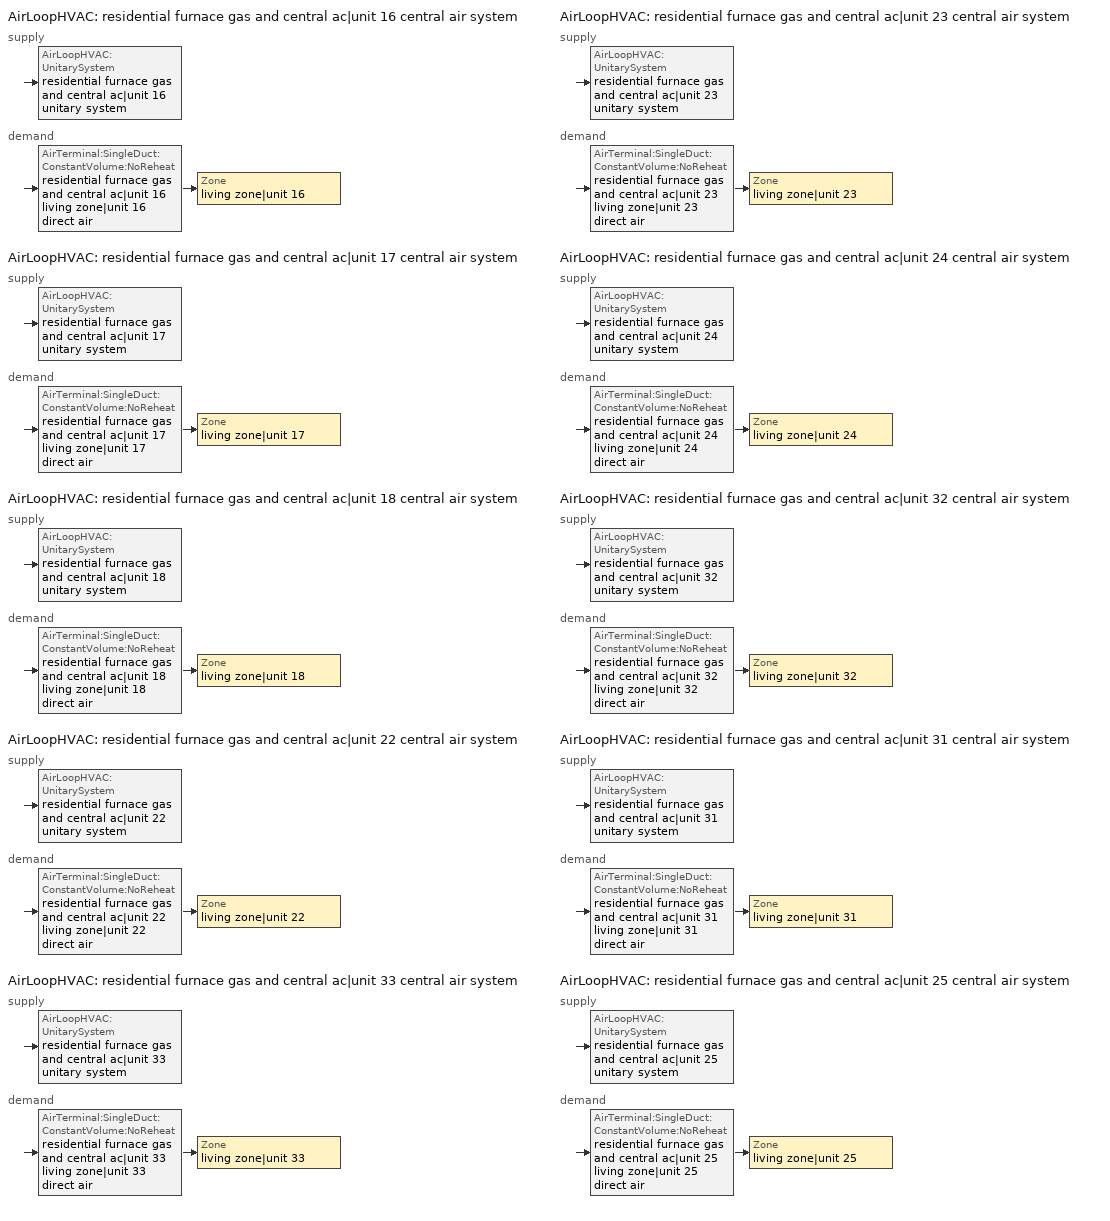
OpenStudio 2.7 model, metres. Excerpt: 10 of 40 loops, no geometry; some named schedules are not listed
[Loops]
AirLoopHVAC 'residential furnace gas and central ac|unit 16 central air system'
 supply: AirLoopHVAC:UnitarySystem 'residential furnace gas and central ac|unit 16 unitary system'
 demand: AirTerminal:SingleDuct:ConstantVolume:NoReheat 'residential furnace gas and central ac|unit 16 living zone|unit 16 direct air' > Zone 'living zone|unit 16'
AirLoopHVAC 'residential furnace gas and central ac|unit 17 central air system'
 supply: AirLoopHVAC:UnitarySystem 'residential furnace gas and central ac|unit 17 unitary system'
 demand: AirTerminal:SingleDuct:ConstantVolume:NoReheat 'residential furnace gas and central ac|unit 17 living zone|unit 17 direct air' > Zone 'living zone|unit 17'
AirLoopHVAC 'residential furnace gas and central ac|unit 18 central air system'
 supply: AirLoopHVAC:UnitarySystem 'residential furnace gas and central ac|unit 18 unitary system'
 demand: AirTerminal:SingleDuct:ConstantVolume:NoReheat 'residential furnace gas and central ac|unit 18 living zone|unit 18 direct air' > Zone 'living zone|unit 18'
AirLoopHVAC 'residential furnace gas and central ac|unit 22 central air system'
 supply: AirLoopHVAC:UnitarySystem 'residential furnace gas and central ac|unit 22 unitary system'
 demand: AirTerminal:SingleDuct:ConstantVolume:NoReheat 'residential furnace gas and central ac|unit 22 living zone|unit 22 direct air' > Zone 'living zone|unit 22'
AirLoopHVAC 'residential furnace gas and central ac|unit 33 central air system'
 supply: AirLoopHVAC:UnitarySystem 'residential furnace gas and central ac|unit 33 unitary system'
 demand: AirTerminal:SingleDuct:ConstantVolume:NoReheat 'residential furnace gas and central ac|unit 33 living zone|unit 33 direct air' > Zone 'living zone|unit 33'
AirLoopHVAC 'residential furnace gas and central ac|unit 23 central air system'
 supply: AirLoopHVAC:UnitarySystem 'residential furnace gas and central ac|unit 23 unitary system'
 demand: AirTerminal:SingleDuct:ConstantVolume:NoReheat 'residential furnace gas and central ac|unit 23 living zone|unit 23 direct air' > Zone 'living zone|unit 23'
AirLoopHVAC 'residential furnace gas and central ac|unit 24 central air system'
 supply: AirLoopHVAC:UnitarySystem 'residential furnace gas and central ac|unit 24 unitary system'
 demand: AirTerminal:SingleDuct:ConstantVolume:NoReheat 'residential furnace gas and central ac|unit 24 living zone|unit 24 direct air' > Zone 'living zone|unit 24'
AirLoopHVAC 'residential furnace gas and central ac|unit 32 central air system'
 supply: AirLoopHVAC:UnitarySystem 'residential furnace gas and central ac|unit 32 unitary system'
 demand: AirTerminal:SingleDuct:ConstantVolume:NoReheat 'residential furnace gas and central ac|unit 32 living zone|unit 32 direct air' > Zone 'living zone|unit 32'
AirLoopHVAC 'residential furnace gas and central ac|unit 31 central air system'
 supply: AirLoopHVAC:UnitarySystem 'residential furnace gas and central ac|unit 31 unitary system'
 demand: AirTerminal:SingleDuct:ConstantVolume:NoReheat 'residential furnace gas and central ac|unit 31 living zone|unit 31 direct air' > Zone 'living zone|unit 31'
AirLoopHVAC 'residential furnace gas and central ac|unit 25 central air system'
 supply: AirLoopHVAC:UnitarySystem 'residential furnace gas and central ac|unit 25 unitary system'
 demand: AirTerminal:SingleDuct:ConstantVolume:NoReheat 'residential furnace gas and central ac|unit 25 living zone|unit 25 direct air' > Zone 'living zone|unit 25'
[Sizing:Zone] Zone Cooling Design Supply Air Temperature Input Method=SupplyAirTemperature; Zone Cooling Design Supply Air Temperature {C}=14; Zone Cooling Design Supply Air Temperature Difference {deltaC}=11.11; Zone Heating Design Supply Air Temperature Input Method=SupplyAirTemperature; Zone Heating Design Supply Air Temperature {C}=40; Zone Heating Design Supply Air Temperature Difference {deltaC}=11.11; Zone Cooling Design Supply Air Humidity Ratio {kg-H2O/kg-air}=0.0085; Zone Heating Design Supply Air Humidity Ratio {kg-H2O/kg-air}=0.008; Cooling Design Air Flow Method=DesignDay; Heating Design Air Flow Method=DesignDay; Account for Dedicated Outdoor Air System=No; Dedicated Outdoor Air System Control Strategy=NeutralSupplyAir; Dedicated Outdoor Air Low Setpoint Temperature for Design {C}=autosize; Dedicated Outdoor Air High Setpoint Temperature for Design {C}=autosize
living zone|unit 16; living zone|unit 17; living zone|unit 18; living zone|unit 22; living zone|unit 23; living zone|unit 24; living zone|unit 25; living zone|unit 31; living zone|unit 32; living zone|unit 33
[Zone equipment]
living zone|unit 16: residential furnace gas and central ac|unit 16 living zone|unit 16 direct air
living zone|unit 17: residential furnace gas and central ac|unit 17 living zone|unit 17 direct air
living zone|unit 18: residential furnace gas and central ac|unit 18 living zone|unit 18 direct air
living zone|unit 22: residential furnace gas and central ac|unit 22 living zone|unit 22 direct air
living zone|unit 23: residential furnace gas and central ac|unit 23 living zone|unit 23 direct air
living zone|unit 24: residential furnace gas and central ac|unit 24 living zone|unit 24 direct air
living zone|unit 25: residential furnace gas and central ac|unit 25 living zone|unit 25 direct air
living zone|unit 31: residential furnace gas and central ac|unit 31 living zone|unit 31 direct air
living zone|unit 32: residential furnace gas and central ac|unit 32 living zone|unit 32 direct air
living zone|unit 33: residential furnace gas and central ac|unit 33 living zone|unit 33 direct air
[Coil:Heating:Gas] Availability Schedule=residential heating season; Gas Burner Efficiency=0.78; Nominal Capacity {W}=AutoSize; Parasitic Electric Load {W}=76; Parasitic Gas Load {W}=0; Fuel Type=NaturalGas
residential furnace gas|unit 16 heating coil; residential furnace gas|unit 17 heating coil; residential furnace gas|unit 18 heating coil; residential furnace gas|unit 22 heating coil; residential furnace gas|unit 33 heating coil; residential furnace gas|unit 23 heating coil; residential furnace gas|unit 24 heating coil; residential furnace gas|unit 32 heating coil; residential furnace gas|unit 31 heating coil; residential furnace gas|unit 25 heating coil
[Coil:Cooling:DX:SingleSpeed] Availability Schedule=residential cooling season; Rated Total Cooling Capacity {W}=autosize; Rated Sensible Heat Ratio=0.740403; Rated COP {W/W}=3.95054; Rated Air Flow Rate {m3/s}=autosize; Rated Evaporator Fan Power Per Volume Flow Rate {W/(m3/s)}=773.391; Nominal Time for Condensate Removal to Begin {s}=1000; Ratio of Initial Moisture Evaporation Rate and Steady State Latent Capacity=1.5; Maximum Cycling Rate {cycles/hr}=3; Latent Capacity Time Constant {s}=45; Condenser Type=AirCooled; Evaporative Condenser Effectiveness=0; Evaporative Condenser Air Flow Rate {m3/s}=Autosize; Evaporative Condenser Pump Rated Power Consumption {W}=Autosize; Crankcase Heater Capacity {W}=0; Maximum Outdoor Dry-Bulb Temperature for Crankcase Heater Operation {C}=12.7778; Basin Heater Capacity {W/K}=0; Basin Heater Setpoint Temperature {C}=10
Name | Total Cooling Capacity Function of Temperature Curve | Total Cooling Capacity Function of Flow Fraction Curve | Energy Input Ratio Function of Temperature Curve | Energy Input Ratio Function of Flow Fraction Curve | Part Load Fraction Correlation Curve
residential central ac|unit 16 cooling coil | Cool-Cap-fT1 20 | Cool-Cap-fFF1 20 | Cool-EIR-fT1 20 | Cool-EIR-fFF1 20 | Cool-PLF-fPLR1 20
residential central ac|unit 17 cooling coil | Cool-Cap-fT1 21 | Cool-Cap-fFF1 21 | Cool-EIR-fT1 21 | Cool-EIR-fFF1 21 | Cool-PLF-fPLR1 21
residential central ac|unit 18 cooling coil | Cool-Cap-fT1 22 | Cool-Cap-fFF1 22 | Cool-EIR-fT1 22 | Cool-EIR-fFF1 22 | Cool-PLF-fPLR1 22
residential central ac|unit 22 cooling coil | Cool-Cap-fT1 23 | Cool-Cap-fFF1 23 | Cool-EIR-fT1 23 | Cool-EIR-fFF1 23 | Cool-PLF-fPLR1 23
residential central ac|unit 33 cooling coil | Cool-Cap-fT1 24 | Cool-Cap-fFF1 24 | Cool-EIR-fT1 24 | Cool-EIR-fFF1 24 | Cool-PLF-fPLR1 24
residential central ac|unit 23 cooling coil | Cool-Cap-fT1 25 | Cool-Cap-fFF1 25 | Cool-EIR-fT1 25 | Cool-EIR-fFF1 25 | Cool-PLF-fPLR1 25
residential central ac|unit 24 cooling coil | Cool-Cap-fT1 26 | Cool-Cap-fFF1 26 | Cool-EIR-fT1 26 | Cool-EIR-fFF1 26 | Cool-PLF-fPLR1 26
residential central ac|unit 32 cooling coil | Cool-Cap-fT1 27 | Cool-Cap-fFF1 27 | Cool-EIR-fT1 27 | Cool-EIR-fFF1 27 | Cool-PLF-fPLR1 27
residential central ac|unit 31 cooling coil | Cool-Cap-fT1 28 | Cool-Cap-fFF1 28 | Cool-EIR-fT1 28 | Cool-EIR-fFF1 28 | Cool-PLF-fPLR1 28
residential central ac|unit 25 cooling coil | Cool-Cap-fT1 29 | Cool-Cap-fFF1 29 | Cool-EIR-fT1 29 | Cool-EIR-fFF1 29 | Cool-PLF-fPLR1 29
[Fan:OnOff] Availability Schedule=Always On Discrete; Fan Total Efficiency=0.75; Pressure Rise {Pa}=794.58; Maximum Flow Rate {m3/s}=autosize; Motor Efficiency=1; Motor In Airstream Fraction=1
Name | Fan Power Ratio Function of Speed Ratio Curve | Fan Efficiency Ratio Function of Speed Ratio Curve
residential furnace gas and central ac|unit 16 supply fan | Fan On Off Power Curve 60 | Fan On Off Efficiency Curve 60
residential furnace gas and central ac|unit 17 supply fan | Fan On Off Power Curve 61 | Fan On Off Efficiency Curve 61
residential furnace gas and central ac|unit 18 supply fan | Fan On Off Power Curve 62 | Fan On Off Efficiency Curve 62
residential furnace gas and central ac|unit 22 supply fan | Fan On Off Power Curve 63 | Fan On Off Efficiency Curve 63
residential furnace gas and central ac|unit 33 supply fan | Fan On Off Power Curve 64 | Fan On Off Efficiency Curve 64
residential furnace gas and central ac|unit 23 supply fan | Fan On Off Power Curve 65 | Fan On Off Efficiency Curve 65
residential furnace gas and central ac|unit 24 supply fan | Fan On Off Power Curve 66 | Fan On Off Efficiency Curve 66
residential furnace gas and central ac|unit 32 supply fan | Fan On Off Power Curve 67 | Fan On Off Efficiency Curve 67
residential furnace gas and central ac|unit 31 supply fan | Fan On Off Power Curve 68 | Fan On Off Efficiency Curve 68
residential furnace gas and central ac|unit 25 supply fan | Fan On Off Power Curve 69 | Fan On Off Efficiency Curve 69
[AirLoopHVAC:UnitarySystem] Control Type=Load; Dehumidification Control Type=None; Availability Schedule=Always On Discrete; Fan Placement=BlowThrough; Supply Air Fan Operating Mode Schedule=Always Off Discrete; DX Heating Coil Sizing Ratio=1; Use DOAS DX Cooling Coil=No; DOAS DX Cooling Coil Leaving Minimum Air Temperature {C}=2; Latent Load Control=SensibleOnlyLoadControl; Supply Air Flow Rate During Cooling Operation {m3/s}=autosize; Supply Air Flow Rate During Heating Operation {m3/s}=autosize; Supply Air Flow Rate When No Cooling or Heating is Required {m3/s}=0; Maximum Supply Air Temperature {C}=48.8889; Maximum Outdoor Dry-Bulb Temperature for Supplemental Heater Operation {C}=21; Maximum Cycling Rate {cycles/hr}=2.5; Heat Pump Time Constant {s}=60; Fraction of On-Cycle Power Use=0.01; Heat Pump Fan Delay Time {s}=60; Ancilliary On-Cycle Electric Power {W}=0; Ancilliary Off-Cycle Electric Power {W}=0
Name | Controlling Zone or Thermostat Location | Supply Fan | Heating Coil | Cooling Coil
residential furnace gas and central ac|unit 16 unitary system | living zone|unit 16 | residential furnace gas and central ac|unit 16 supply fan | residential furnace gas|unit 16 heating coil | residential central ac|unit 16 cooling coil
residential furnace gas and central ac|unit 17 unitary system | living zone|unit 17 | residential furnace gas and central ac|unit 17 supply fan | residential furnace gas|unit 17 heating coil | residential central ac|unit 17 cooling coil
residential furnace gas and central ac|unit 18 unitary system | living zone|unit 18 | residential furnace gas and central ac|unit 18 supply fan | residential furnace gas|unit 18 heating coil | residential central ac|unit 18 cooling coil
residential furnace gas and central ac|unit 22 unitary system | living zone|unit 22 | residential furnace gas and central ac|unit 22 supply fan | residential furnace gas|unit 22 heating coil | residential central ac|unit 22 cooling coil
residential furnace gas and central ac|unit 33 unitary system | living zone|unit 33 | residential furnace gas and central ac|unit 33 supply fan | residential furnace gas|unit 33 heating coil | residential central ac|unit 33 cooling coil
residential furnace gas and central ac|unit 23 unitary system | living zone|unit 23 | residential furnace gas and central ac|unit 23 supply fan | residential furnace gas|unit 23 heating coil | residential central ac|unit 23 cooling coil
residential furnace gas and central ac|unit 24 unitary system | living zone|unit 24 | residential furnace gas and central ac|unit 24 supply fan | residential furnace gas|unit 24 heating coil | residential central ac|unit 24 cooling coil
residential furnace gas and central ac|unit 32 unitary system | living zone|unit 32 | residential furnace gas and central ac|unit 32 supply fan | residential furnace gas|unit 32 heating coil | residential central ac|unit 32 cooling coil
residential furnace gas and central ac|unit 31 unitary system | living zone|unit 31 | residential furnace gas and central ac|unit 31 supply fan | residential furnace gas|unit 31 heating coil | residential central ac|unit 31 cooling coil
residential furnace gas and central ac|unit 25 unitary system | living zone|unit 25 | residential furnace gas and central ac|unit 25 supply fan | residential furnace gas|unit 25 heating coil | residential central ac|unit 25 cooling coil
[AirLoopHVAC] Availability Schedule=Always On Discrete; Design Supply Air Flow Rate {m3/s}=AutoSize
residential furnace gas and central ac|unit 16 central air system; residential furnace gas and central ac|unit 17 central air system; residential furnace gas and central ac|unit 18 central air system; residential furnace gas and central ac|unit 22 central air system; residential furnace gas and central ac|unit 33 central air system; residential furnace gas and central ac|unit 23 central air system; residential furnace gas and central ac|unit 24 central air system; residential furnace gas and central ac|unit 32 central air system; residential furnace gas and central ac|unit 31 central air system; residential furnace gas and central ac|unit 25 central air system
[Sizing:System] Type of Load to Size On=Sensible; Design Outdoor Air Flow Rate {m3/s}=Autosize; Central Heating Maximum System Air Flow Ratio=0.3; Preheat Design Temperature {C}=7; Preheat Design Humidity Ratio {kg-H2O/kg-Air}=0.008; Precool Design Temperature {C}=12.8; Precool Design Humidity Ratio {kg-H2O/kg-Air}=0.008; Central Cooling Design Supply Air Temperature {C}=12.8; Central Heating Design Supply Air Temperature {C}=16.7; Sizing Option=NonCoincident; 100% Outdoor Air in Cooling=Yes; 100% Outdoor Air in Heating=Yes; Central Cooling Design Supply Air Humidity Ratio {kg-H2O/kg-Air}=0.0085; Central Heating Design Supply Air Humidity Ratio {kg-H2O/kg-Air}=0.008; Cooling Design Air Flow Method=DesignDay; Cooling Design Air Flow Rate {m3/s}=0; Heating Design Air Flow Method=DesignDay; Heating Design Air Flow Rate {m3/s}=0; System Outdoor Air Method=ZoneSum; Zone Maximum Outdoor Air Fraction=1; Cooling Supply Air Flow Rate Per Floor Area {m3/s-m2}=0.00996765; Cooling Fraction of Autosized Cooling Supply Air Flow Rate=1; Cooling Supply Air Flow Rate Per Unit Cooling Capacity {m3/s-W}=3.94755e-05; Heating Supply Air Flow Rate Per Floor Area {m3/s-m2}=0.00996765; Heating Fraction of Autosized Heating Supply Air Flow Rate=1; Heating Fraction of Autosized Cooling Supply Air Flow Rate=1; Heating Supply Air Flow Rate Per Unit Heating Capacity {m3/s-W}=3.15882e-05; Cooling Design Capacity Method=CoolingDesignCapacity; Cooling Design Capacity {W}=autosize; Cooling Design Capacity Per Floor Area {W/m2}=234.7; Fraction of Autosized Cooling Design Capacity=1; Heating Design Capacity Method=HeatingDesignCapacity; Heating Design Capacity {W}=autosize; Heating Design Capacity Per Floor Area {W/m2}=157; Fraction of Autosized Heating Design Capacity=1; Central Cooling Capacity Control Method=OnOff
residential furnace gas and central ac|unit 16 central air system; residential furnace gas and central ac|unit 17 central air system; residential furnace gas and central ac|unit 18 central air system; residential furnace gas and central ac|unit 22 central air system; residential furnace gas and central ac|unit 33 central air system; residential furnace gas and central ac|unit 23 central air system; residential furnace gas and central ac|unit 24 central air system; residential furnace gas and central ac|unit 32 central air system; residential furnace gas and central ac|unit 31 central air system; residential furnace gas and central ac|unit 25 central air system
[AirTerminal:SingleDuct:ConstantVolume:NoReheat] Availability Schedule=Always On Discrete; Maximum Air Flow Rate {m3/s}=AutoSize
residential furnace gas and central ac|unit 16 living zone|unit 16 direct air; residential furnace gas and central ac|unit 17 living zone|unit 17 direct air; residential furnace gas and central ac|unit 18 living zone|unit 18 direct air; residential furnace gas and central ac|unit 22 living zone|unit 22 direct air; residential furnace gas and central ac|unit 33 living zone|unit 33 direct air; residential furnace gas and central ac|unit 23 living zone|unit 23 direct air; residential furnace gas and central ac|unit 24 living zone|unit 24 direct air; residential furnace gas and central ac|unit 32 living zone|unit 32 direct air; residential furnace gas and central ac|unit 31 living zone|unit 31 direct air; residential furnace gas and central ac|unit 25 living zone|unit 25 direct air
[Schedule:Constant]
Name | Value
Always On Discrete | 1
Always Off Discrete | 0
[Curve:Exponent] Coefficient1 Constant=1; Coefficient2 Constant=0; Coefficient3 Constant=0; Minimum Value of x=0; Maximum Value of x=1
Fan On Off Power Curve 60; Fan On Off Power Curve 61; Fan On Off Power Curve 62; Fan On Off Power Curve 63; Fan On Off Power Curve 64; Fan On Off Power Curve 65; Fan On Off Power Curve 66; Fan On Off Power Curve 67; Fan On Off Power Curve 68; Fan On Off Power Curve 69
[Curve:Cubic] Coefficient1 Constant=1; Coefficient2 x=0; Coefficient3 x**2=0; Coefficient4 x**3=0; Minimum Value of x=0; Maximum Value of x=1
Fan On Off Efficiency Curve 60; Fan On Off Efficiency Curve 61; Fan On Off Efficiency Curve 62; Fan On Off Efficiency Curve 63; Fan On Off Efficiency Curve 64; Fan On Off Efficiency Curve 65; Fan On Off Efficiency Curve 66; Fan On Off Efficiency Curve 67; Fan On Off Efficiency Curve 68; Fan On Off Efficiency Curve 69
[Curve:Biquadratic] Minimum Value of x=13.88; Maximum Value of x=23.88; Minimum Value of y=18.33; Maximum Value of y=51.66
Name | Coefficient1 Constant | Coefficient2 x | Coefficient3 x**2 | Coefficient4 y | Coefficient5 y**2 | Coefficient6 x*y
Cool-Cap-fT1 20; Cool-Cap-fT1 21; Cool-Cap-fT1 22; Cool-Cap-fT1 23; Cool-Cap-fT1 24; Cool-Cap-fT1 25; Cool-Cap-fT1 26; Cool-Cap-fT1 27; Cool-Cap-fT1 28; Cool-Cap-fT1 29 | 1.5509 | -0.0750501 | 0.00309714 | 0.00240111 | -5.0544e-05 | -0.000427281
Cool-EIR-fT1 20; Cool-EIR-fT1 21; Cool-EIR-fT1 22; Cool-EIR-fT1 23; Cool-EIR-fT1 24; Cool-EIR-fT1 25; Cool-EIR-fT1 26; Cool-EIR-fT1 27; Cool-EIR-fT1 28; Cool-EIR-fT1 29 | -0.304283 | 0.118048 | -0.00342467 | -0.00626191 | 0.000695427 | -0.000469975
[Curve:Quadratic] Minimum Value of x=0
Name | Coefficient1 Constant | Coefficient2 x | Coefficient3 x**2 | Maximum Value of x | Minimum Curve Output | Maximum Curve Output
Cool-PLF-fPLR1 20; Cool-PLF-fPLR1 21; Cool-PLF-fPLR1 22; Cool-PLF-fPLR1 23; Cool-PLF-fPLR1 24; Cool-PLF-fPLR1 25; Cool-PLF-fPLR1 26; Cool-PLF-fPLR1 27; Cool-PLF-fPLR1 28; Cool-PLF-fPLR1 29 | 0.93 | 0.07 | 0 | 1 | 0.7 | 1
Cool-Cap-fFF1 20; Cool-Cap-fFF1 21; Cool-Cap-fFF1 22; Cool-Cap-fFF1 23; Cool-Cap-fFF1 24; Cool-Cap-fFF1 25; Cool-Cap-fFF1 26; Cool-Cap-fFF1 27; Cool-Cap-fFF1 28; Cool-Cap-fFF1 29 | 0.718605 | 0.4101 | -0.128705 | 2 | 0 | 2
Cool-EIR-fFF1 20; Cool-EIR-fFF1 21; Cool-EIR-fFF1 22; Cool-EIR-fFF1 23; Cool-EIR-fFF1 24; Cool-EIR-fFF1 25; Cool-EIR-fFF1 26; Cool-EIR-fFF1 27; Cool-EIR-fFF1 28; Cool-EIR-fFF1 29 | 1.323 | -0.477711 | 0.154712 | 2 | 0 | 2
[Schedule:Ruleset]
Name | Default Day Schedule
residential heating season | Schedule Day 81
residential cooling season | Schedule Day 1
[Schedule:Day]
Schedule Day 81; Schedule Day 1: 24, 0, 0
[Schedule:Rule] Apply Sunday=Yes; Apply Monday=Yes; Apply Tuesday=Yes; Apply Wednesday=Yes; Apply Thursday=Yes; Apply Friday=Yes; Apply Saturday=Yes; Date Specification Type=DateRange; Start Day=1
Name | Schedule Ruleset | Rule Order | Day Schedule | Start Month | End Month | End Day
residential heating season allday ruleset1 | residential heating season | 11 | residential heating season allday1 | 1 | 1 | 31
residential heating season allday ruleset2 | residential heating season | 10 | residential heating season allday2 | 2 | 2 | 28
residential heating season allday ruleset3 | residential heating season | 9 | residential heating season allday3 | 3 | 3 | 31
residential heating season allday ruleset4 | residential heating season | 8 | residential heating season allday4 | 4 | 4 | 30
residential heating season allday ruleset5 | residential heating season | 7 | residential heating season allday5 | 5 | 5 | 31
residential heating season allday ruleset6 | residential heating season | 6 | residential heating season allday6 | 6 | 6 | 30
residential heating season allday ruleset7 | residential heating season | 5 | residential heating season allday7 | 7 | 7 | 31
residential heating season allday ruleset8 | residential heating season | 4 | residential heating season allday8 | 8 | 8 | 31
residential heating season allday ruleset9 | residential heating season | 3 | residential heating season allday9 | 9 | 9 | 30
residential heating season allday ruleset10 | residential heating season | 2 | residential heating season allday10 | 10 | 10 | 31
residential heating season allday ruleset11 | residential heating season | 1 | residential heating season allday11 | 11 | 11 | 30
residential heating season allday ruleset12 | residential heating season | 0 | residential heating season allday12 | 12 | 12 | 31
residential cooling season allday ruleset1 | residential cooling season | 11 | residential cooling season allday1 | 1 | 1 | 31
residential cooling season allday ruleset2 | residential cooling season | 10 | residential cooling season allday2 | 2 | 2 | 28
residential cooling season allday ruleset3 | residential cooling season | 9 | residential cooling season allday3 | 3 | 3 | 31
residential cooling season allday ruleset4 | residential cooling season | 8 | residential cooling season allday4 | 4 | 4 | 30
residential cooling season allday ruleset5 | residential cooling season | 7 | residential cooling season allday5 | 5 | 5 | 31
residential cooling season allday ruleset6 | residential cooling season | 6 | residential cooling season allday6 | 6 | 6 | 30
residential cooling season allday ruleset7 | residential cooling season | 5 | residential cooling season allday7 | 7 | 7 | 31
residential cooling season allday ruleset8 | residential cooling season | 4 | residential cooling season allday8 | 8 | 8 | 31
residential cooling season allday ruleset9 | residential cooling season | 3 | residential cooling season allday9 | 9 | 9 | 30
residential cooling season allday ruleset10 | residential cooling season | 2 | residential cooling season allday10 | 10 | 10 | 31
residential cooling season allday ruleset11 | residential cooling season | 1 | residential cooling season allday11 | 11 | 11 | 30
